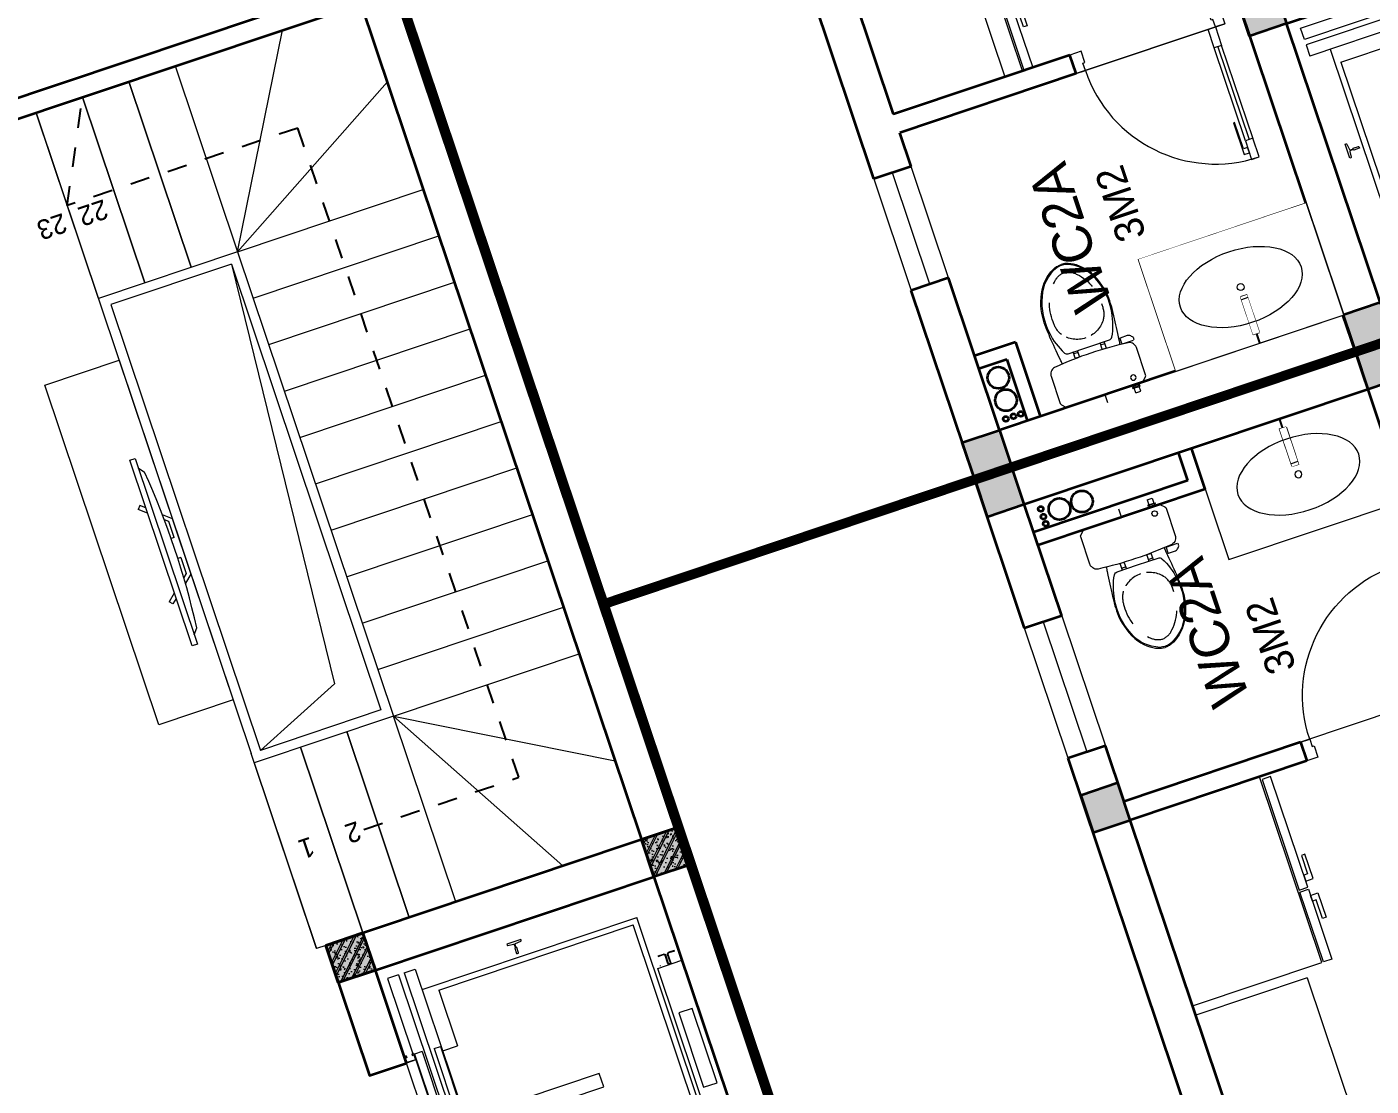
# Model space of a CAD drawing. Header units: metres. Extents: x 568336 to 569219, y 2065964 to 2066430.
# Drawn here: x 568573.48 to 568580.34, y 2066258.7 to 2066264.1 of the extents above; entities that cross this region are included whole.
import ezdxf

# ---------------------------------------------------------------- set-up
doc = ezdxf.new("R2010")
doc.units = ezdxf.units.M
for name, pattern in [('$AUDIT_BAD_LTYPE2', [0]), ('CENTER', [2, 1.25, -0.25, 0.25, -0.25]), ('DASHDOT2', [0.5, 0.25, -0.125, 0, -0.125]), ('HIDDEN', [0.375, 0.25, -0.125]), ('xref-thap C (mb tang 32-2)$0$HIDDEN', [0.375, 0.25, -0.125])]:
    doc.linetypes.add(name, pattern=pattern)
doc.layers.get('0').update_dxf_attribs({"linetype": 'CONTINUOUS'})
doc.layers.get('DEFPOINTS').update_dxf_attribs({"linetype": 'CONTINUOUS'})
for name, color, linetype, lineweight in [('-CENTER', 143, 'CENTER', 13), ('-CONCRETE', 1, 'CONTINUOUS', 35), ('-DIM', 9, 'CONTINUOUS', 13), ('-DOOR', 137, 'CONTINUOUS', 9), ('-FURNITURE', 46, 'CONTINUOUS', 9), ('-HATCH', 8, 'CONTINUOUS', 5), ('-LINE1', 7, 'CONTINUOUS', 18), ('-LINE2', 252, 'CONTINUOUS', 9), ('-STEEL1', 1, 'CONTINUOUS', 35), ('-TEXT', 7, 'CONTINUOUS', 15), ('-WALL', 4, 'CONTINUOUS', 35), ('TEXT25', 2, 'CONTINUOUS', 13)]:
    doc.layers.add(name, color=color, linetype=linetype, lineweight=lineweight)
doc.layers.add('-RANH GIOI LO DAT', color=12, linetype='CONTINUOUS')
doc.layers.add('1-NETMANH', color=8, linetype='CONTINUOUS')
doc.styles.add('SVN_AVO_thuong', font='')
doc.styles.add('T1', font='', dxfattribs={"height": 200})
doc.styles.add('vnavanth', font='', dxfattribs={"width": 0.8})
doc.styles.get('SVN_AVO_thuong').set_extended_font_data('SVN-Avo')
doc.styles.get('T1').set_extended_font_data('VNgeometric Light')
doc.styles.get('vnavanth').set_extended_font_data('.VnAvantH')

# ---------------------------------------------------------------- blocks, each defined once
blk = doc.blocks.new('X-5M-DH-2-CORE$0$A$C75E80C28')
at = {"layer": '-LINE2', "linetype": 'Continuous', "ltscale": 2}
for p, q in [((-510.0000099998433, -21.5000000000291), (-510.0000099998579, -50.60000000000582)), ((-506.8000099998899, -21.5000000000291), (-510.0000099998433, -21.5000000000291)), ((-506.8000099998899, -21.5000000000291), (-506.8000099999044, -50.60000000000582)), ((-456.2000100000296, -56.79999999998836), (-500.6000099999364, -56.80000000001746)), ((-456.2000100000441, -60), (-500.600009999951, -60.0000000000291)), ((-453.2000100000441, -63), (-453.2000100000296, -67)), ((-450.0000099998579, -63), (-450.0000099998433, -67)), ((450.0000100000616, -63), (450.0000100000761, -67)), ((453.200010000015, -63), (453.2000100000296, -67)), ((456.2000100000296, -56.79999999998836), (500.6000100000529, -56.79999999998836)), ((456.200010000015, -60), (500.6000100000383, -60)), ((506.8000100001227, -21.5), (510.0000100000761, -21.5)), ((506.8000100001227, -21.5), (506.8000100001082, -50.59999999997672)), ((510.0000100000761, -21.5), (510.0000100000616, -50.59999999997672)), ((-556.8000102631631, -112.4999999912397), (-560.0000102631166, -112.4999999912397)), ((-510.0000099998579, -108.5000000000291), (-510.0000099998433, -79.39999999999418)), ((-506.8000099999044, -108.5000000000291), (-506.8000099998899, -79.39999999999418)), ((-456.2000100000296, -70), (-500.6000099999364, -70.0000000000291)), ((-456.2000100000296, -73.19999999995343), (-500.6000099999364, -73.19999999998254)), ((456.2000100000296, -70), (500.6000100000529, -70)), ((456.2000100000296, -73.19999999995343), (500.6000100000529, -73.19999999995343)), ((456.800009736864, -112.4999999912397), (460.0000097368174, -112.4999999912397)), ((506.8000100001227, -108.5), (506.8000100001227, -79.39999999996508)), ((510.0000100000761, -108.5), (510.0000100000761, -79.39999999996508)), ((-731.0000002632733, -148.9999999649008), (730.9999997367267, -148.9999999649299)), ((-731.0000002698944, -1304.999999934109), (-731.0000002632733, -148.9999999649008)), ((-700.0000002632733, -178.9999999649008), (699.9999997367267, -178.9999999649299)), ((-700.0000002699089, -1224.999999934109), (-700.0000002632733, -178.9999999649008)), ((699.9999997300911, -1224.999999934109), (699.9999997367267, -178.9999999649299)), ((730.9999997301056, -1304.999999934109), (730.9999997367267, -148.9999999649299)), ((-700.0000002699089, -1224.999999934109), (-400.0000002699089, -1224.999999934138)), ((-400.0000002698944, -1304.999999934138), (-400.0000002699089, -1224.999999934138)), ((699.9999997300911, -1224.999999934109), (399.9999997300911, -1224.999999934109)), ((399.9999997301056, -1304.999999934109), (399.9999997300911, -1224.999999934109)), ((839.9999997301056, -1304.999999934109), (-840.0000002698944, -1304.999999934109)), ((-840.0000002698944, -1364.999999934109), (-840.0000002698944, -1304.999999934109)), ((839.9999997301056, -1364.999999934109), (-840.0000002698944, -1364.999999934109)), ((424.9999997301056, -1308.999999934109), (-425.0000002698944, -1308.999999934109)), ((-425.0000002699089, -1342.999999934109), (-425.0000002698944, -1308.999999934109)), ((424.9999997300911, -1342.999999934109), (-425.0000002699089, -1342.999999934109)), ((-2.6989437174052e-07, -1308.999999934109), (-2.699089236557484e-07, -1342.999999934109)), ((424.9999997300911, -1342.999999934109), (424.9999997301056, -1308.999999934109)), ((839.9999997301056, -1364.999999934109), (839.9999997301056, -1304.999999934109)), ((839.9999997301056, -1394.999999934109), (-840.0000002698944, -1394.999999934109)), ((-840.0000002698944, -1394.999999934109), (-840.0000002698944, -1454.999999934109)), ((429.9999997300911, -1405.999999934138), (-430.0000002699089, -1405.999999934109)), ((-430.0000002699089, -1405.999999934109), (-430.0000002698944, -1445.999999934109)), ((-2.699089236557484e-07, -1405.999999934109), (-2.6989437174052e-07, -1445.999999934109)), ((429.9999997300911, -1405.999999934138), (429.9999997301056, -1445.999999934138)), ((839.9999997301056, -1394.999999934109), (839.9999997301056, -1454.999999934109)), ((-840.0000002698944, -1454.999999934109), (-435.0000002698944, -1454.999999934109)), ((-435.0000002698944, -1449.999999934109), (-435.0000002699089, -1459.999999934109)), ((-435.0000002698944, -1449.999999934109), (-400.0000002698944, -1449.999999934138)), ((-435.0000002699089, -1459.999999934109), (-425.0000002699089, -1459.999999934109)), ((-435.0000002698653, -1489.999999934109), (-435.0000002698653, -1499.999999934109)), ((-435.0000002698653, -1489.999999934109), (-425.0000002698653, -1489.999999934109)), ((-435.0000002698653, -1499.999999934109), (-400.0000002698653, -1499.999999934138)), ((-433.4000002698012, -1451.599999934086), (-433.4000002698012, -1458.399999934074)), ((-433.4000002698012, -1451.599999934086), (-401.6000002697547, -1451.599999934086)), ((-433.4000002698012, -1458.399999934074), (-425.0000002698944, -1458.399999934074)), ((-433.4000002697721, -1491.599999934086), (-433.4000002697721, -1498.399999934074)), ((-433.4000002697721, -1491.599999934086), (-425.0000002698653, -1491.599999934086)), ((-433.4000002697721, -1498.399999934074), (-401.6000002697256, -1498.399999934074)), ((429.9999997301056, -1445.999999934138), (-430.0000002698944, -1445.999999934109)), ((-425.0000002698944, -1458.399999934074), (-425.0000002699089, -1459.999999934109)), ((-425.0000002698653, -1489.999999934109), (-425.0000002698653, -1491.599999934086)), ((-401.6000002697547, -1451.599999934086), (-401.6000002697256, -1498.399999934074)), ((399.9999997301056, -1449.999999934109), (-400.0000002698944, -1449.999999934138)), ((-400.0000002698944, -1449.999999934138), (-400.0000002698653, -1499.999999934138)), ((399.9999997301056, -1449.999999934109), (399.9999997301347, -1499.999999934109)), ((434.9999997301056, -1449.999999934109), (399.9999997301056, -1449.999999934109)), ((434.9999997301347, -1499.999999934109), (399.9999997301347, -1499.999999934109)), ((401.5999997301988, -1451.599999934086), (401.5999997302279, -1498.399999934074)), ((433.3999997302453, -1451.599999934086), (401.5999997301988, -1451.599999934086)), ((433.3999997302744, -1498.399999934074), (401.5999997302279, -1498.399999934074)), ((433.3999997302453, -1458.399999934074), (424.9999997301056, -1458.399999934074)), ((424.9999997301056, -1458.399999934074), (424.9999997301056, -1459.999999934109)), ((434.9999997301056, -1459.999999934109), (424.9999997301056, -1459.999999934109)), ((424.9999997301347, -1489.999999934109), (424.9999997301347, -1491.599999934086)), ((434.9999997301347, -1489.999999934109), (424.9999997301347, -1489.999999934109)), ((433.3999997302744, -1491.599999934086), (424.9999997301347, -1491.599999934086)), ((433.3999997302453, -1451.599999934086), (433.3999997302453, -1458.399999934074)), ((433.3999997302744, -1491.599999934086), (433.3999997302744, -1498.399999934074)), ((434.9999997301056, -1449.999999934109), (434.9999997301056, -1459.999999934109)), ((839.9999997301056, -1454.999999934109), (434.9999997301056, -1454.999999934109)), ((434.9999997301347, -1489.999999934109), (434.9999997301347, -1499.999999934109))]:
    blk.add_line(p, q, dxfattribs=at)
for points in [[(-450.0000000000146, 0), (-450, -130), (450, -130), (449.9999999999854, 0)], [(-200, -29), (200.0000000001164, -29), (200.0000000001164, -101), (-200, -101)], [(-36.0000002632587, -583.9999999649008), (35.9999997367413, -583.9999999649008), (35.99999973675585, -983.9999999649008), (-36.00000026324415, -983.9999999649008)]]:
    blk.add_lwpolyline(points, close=True, dxfattribs=at)
for points in [[(-780.0000002632587, -788.9999999649008), (-751.0000002632587, -788.9999999649299, 0.414213562373095), (-750.0000002632733, -787.9999999649008), (-750.0000002632587, -783.9999999649008), (-750.0000002632587, -779.9999999649008, 0.414213562373095), (-751.0000002632733, -778.9999999649299), (-780.0000002632733, -778.9999999649881, -0.2569775838576673), (-784.1207396915852, -781.9399999648449), (-797.9000002631656, -781.939999964874, -0.414213562373095), (-800.9000002631656, -778.939999964874), (-804.0000002632587, -749.4999999649008, 0.414213562373095), (-807.0000002632587, -746.4999999649008), (-812.0000002632587, -746.4999999649008), (-812.0000002632587, -783.9999999649008), (-812.0000002632587, -821.4999999649008), (-807.0000002632587, -821.4999999649008, 0.414213562373095), (-804.0000002632587, -818.4999999649008), (-800.9000002631656, -789.0599999648693, -0.414213562373095), (-797.9000002631656, -786.0599999648693), (-784.1207396915852, -786.0599999648402, -0.2569775838576673), (-780.0000002632587, -788.9999999647553)], [(779.9999997367413, -788.9999999649299), (750.9999997367413, -788.9999999649008, -0.414213562373095), (749.9999997367267, -787.9999999649299), (749.9999997367413, -783.9999999649299), (749.9999997367413, -779.9999999649299, -0.414213562373095), (750.9999997367267, -778.9999999649008), (779.9999997368432, -778.9999999650172, 0.2569775838576673), (784.1207391653006, -781.939999964874), (797.899999736881, -781.9399999648449, 0.414213562373095), (800.899999736881, -778.9399999648449), (803.9999997367413, -749.4999999649008, -0.414213562373095), (806.9999997367413, -746.4999999649008), (811.9999997367413, -746.4999999649008), (811.9999997367413, -783.9999999649008), (811.9999997367413, -821.4999999649008), (806.9999997367413, -821.4999999649008, -0.414213562373095), (803.9999997367413, -818.4999999649008), (800.899999736881, -789.0599999648402, 0.414213562373095), (797.899999736881, -786.0599999648402), (784.1207391653006, -786.0599999648693, 0.2569775838576672), (779.9999997368577, -788.9999999647844)]]:
    blk.add_lwpolyline(points, format="xyb", dxfattribs=at)
for centre, radius, start, end in [((-500.600009999951, -50.60000000000582), 9.400000000001475, 180, 270), ((-500.600009999951, -50.60000000000582), 6.200000000004374, 180, 270), ((-456.2000100000441, -63), 6.19999999999713, 0, 90), ((-456.2000100000441, -63), 3.000000000000045, 0, 90), ((-456.2000100000296, -67), 6.20000000000076, 270, 0), ((-456.2000100000296, -67), 2.999999999999834, 270, 0), ((456.200010000015, -63), 6.19999999999713, 90, 180), ((456.2000100000296, -67), 6.20000000000076, 180, 270), ((456.200010000015, -63), 3.000000000000045, 90, 180), ((456.2000100000296, -67), 2.999999999999834, 180, 270), ((500.6000100000383, -50.59999999997672), 6.200000000004374, 270, 0), ((500.6000100000383, -50.59999999997672), 9.400000000001475, 270, 0), ((-500.6000099999364, -79.39999999999418), 9.399999999997844, 90, 180), ((-500.6000099999364, -79.39999999999418), 6.19999999999734, 90, 180), ((500.6000100000529, -79.39999999996508), 9.399999999997844, 0, 90), ((500.6000100000529, -79.39999999996508), 6.19999999999734, 0, 90)]:
    blk.add_arc(centre, radius, start, end, dxfattribs=at)
blk = doc.blocks.new('A$C5C575821')
at = {"layer": '-CONCRETE'}
h = blk.add_hatch(color=256, dxfattribs=at)
h.dxf.hatch_style = 1
h.paths.add_polyline_path([(-0.00237559899687767, 200.0000000000146), (-0.00237559899687767, 1.455191522836685e-11), (199.9976244010031, 1.455191522836685e-11), (199.9976244010031, 200.0000000000146)])
blk.add_lwpolyline([(-0.00237559899687767, 1.455191522836685e-11), (199.9976244010031, 1.455191522836685e-11), (199.9976244010031, 200.0000000000146), (-0.00237559899687767, 200.0000000000146)], close=True, dxfattribs=at)
blk = doc.blocks.new('A$C3F71457E')
at = {"layer": '-CONCRETE'}
blk.add_lwpolyline([(-8.760252967476845e-09, -100.0000002632005), (0, 400), (-1500, 400.0000000000582), (-1500.00000001755, -1399.999999999942), (-1.754960976541042e-08, -1400), (-7.895869202911854e-08, -900.0000002632005), (199.9999999912397, -900.0000002982852), (199.9999999824504, -1600), (-1700.00000001755, -1600), (-1700, 600), (200, 600), (199.9999999912397, -100.0000002982852), (6.140908226370811e-08, -100.0000002632005)], dxfattribs=at)
at = {"layer": '-LINE1'}
blk.add_line((-7.895869202911854e-08, -900.0000002632005), (-8.760252967476845e-09, -100.0000002632005), dxfattribs=at)
at = {"layer": '-WALL'}
for p in [(-1699.997624401003, 399.9999999999854), (0.00237559899687767, 399.9999999999854), (-1699.997624401081, -1599.999999999959), (0.002375601565972829, -1600.000000021305)]:
    blk.add_blockref('A$C5C575821', p, dxfattribs=at)
at = {"color": 2, "rotation": 90}
blk.add_blockref('X-5M-DH-2-CORE$0$A$C75E80C28', (-1500.00000000876, -499.9999999999418), dxfattribs=at)
blk = doc.blocks.new('A$C18091ED7')
for p, q in [((9.957147995010018e-09, -42.13376978135784), (0, -3.786117304116488e-07)), ((146.1412317672475, -26.59467297248193), (179.181621938591, -26.59467296488583)), ((146.1412317672475, -26.59467297248193), (146.1412317680188, -30.17859706786112)), ((146.1412317680188, -30.17859706786112), (165.7503655985456, -30.17859706340823)), ((153.0594147269658, -36.79204952501459), (146.1412317680188, -30.17859706786112)), ((152.3191092506386, -2.717133611440659e-07), (152.3191092568413, -26.59467297093943)), ((152.3191092506386, -2.717133611440659e-07), (179.1816219322718, -2.654269337654114e-07)), ((153.0594147269658, -36.79204952501459), (165.7503656001572, -36.79204952192958)), ((153.0594147275151, -39.73033438943094), (153.0594147269658, -36.79204952501459)), ((153.0594147275151, -39.73033438943094), (178.4413164740145, -39.73033438349376)), ((153.0594147275151, -39.73033438943094), (178.4413164740145, -39.73033438349376)), ((153.0594147275151, -39.73033438943094), (153.0594147281554, -42.13376974494895)), ((185.3594994290725, -30.17859705851879), (165.7503655985456, -30.17859706340823)), ((178.4413164733487, -36.79204951884458), (165.7503656001572, -36.79204952192958)), ((185.3594994290725, -30.17859705851879), (178.4413164733487, -36.79204951884458)), ((178.4413164733487, -36.79204951884458), (178.4413164740145, -39.73033438349376)), ((178.4413164740145, -39.73033438349376), (178.4413164746547, -42.1337697392446)), ((179.1816219322718, -2.654269337654114e-07), (179.181621938591, -26.59467296488583)), ((179.181621938591, -26.59467296488583), (185.3594994283012, -26.59467296337243)), ((185.3594994283012, -26.59467296337243), (185.3594994290725, -30.17859705851879)), ((-83.25994817525861, -267.3592828898691), (-83.259948167517, -299.9634285944048)), ((-62.88950393904452, -265.3807882612164), (-81.28145355204106, -265.3807882657275)), ((-60.91100931491019, -267.3592828844266), (-60.91100930728498, -299.9634285889624)), ((60.9110093945892, -267.3592828557594), (60.9110094022144, -299.9634285600623)), ((62.88950401780676, -265.3807882316178), (81.2814536308033, -265.3807882273395)), ((83.25994825493763, -267.3592828505498), (83.25994826256283, -299.9634285550856)), ((165.3959958605519, -261.9873972070927), (165.3959958671003, -289.7349902229907)), ((167.8691141396885, -259.5142789271486), (228.0810223811895, -259.5142789128586)), ((230.5541406641933, -274.3229751045001), (230.5541406613593, -261.9873971916386)), ((-83.25994817257379, -278.4883151478134), (-83.25994817046012, -287.6388527823146)), ((-60.91100930959874, -290.0299398849311), (-83.25994816994717, -290.0299398901407)), ((60.91100939990065, -290.029939856031), (83.25994826024908, -290.0299398510542)), ((83.25994825750604, -278.488315108727), (83.2599482596197, -287.6388527429954)), ((167.8691141472664, -292.2081085020036), (206.7175896017579, -292.2081084926904))]:
    blk.add_line(p, q)
for points in [[(230.0000000517721, -218.5046414944518, -0.1374073801801567), (225.4781190853137, -234.6482587013161), (221.7949787454636, -240.7070387715066, -0.2360805181595358), (198.2560902649639, -255.4947853636986, -0.0519608230665726), (-198.2560901437319, -255.4947854572965, -0.236080518165078), (-221.7949786317113, -240.7070388760185), (-225.4781189743626, -234.6482588077488, -0.1374073801809237), (-229.9999999484608, -218.5046416030382), (-229.9999999831671, -71.98694829508895, -0.1989123673786679), (-226.3782021181105, -63.2431547633314), (-208.8906150607545, -45.75556769772083, -0.1989123673792025), (-200.1468215308087, -42.13376982865157), (9.971699910238385e-09, -42.13376978135784), (200.1468215506357, -42.13376973403501, -0.1989123673792025), (208.8906150822841, -45.75556759897154), (226.3782021480001, -63.24315465634572, -0.1989123673791691), (230.0000000170658, -71.98694818626973)], [(144.14367173758, -618.9627606730501, -0.2124047892419209), (26.30999211127346, -734.491494372196, -0.0276853236339062), (-0.5628229983012716, -738.609219571983, -0.0222792448073508), (-26.30999181118386, -734.4914943844487, -0.2124047892421136), (-144.1436714920528, -618.9627607410075, -0.1427957259999892), (-167.2376623962118, -428.0139674870588, -0.0930051380368448), (-127.9331820271946, -309.1271633332653, -0.2564387014614383), (-111.240849547703, -299.9634286007786), (4.746470949612558e-08, -299.9634285748762), (111.2408496426324, -299.9634285482753, -0.2564387014619951), (127.933182126606, -309.1271632729331, -0.0930051380368741), (167.2376625517572, -428.0139674081001, -0.1427957260000456)]]:
    blk.add_lwpolyline(points, format="xyb", close=True)
at = {"linetype": 'xref-thap C (mb tang 32-2)$0$HIDDEN', "ltscale": 100}
blk.add_lwpolyline([(61.00044987679576, -669.0176259216969, -0.1990312026443698), (1.417429302819073e-07, -698.769823720475, -0.1990312026443799), (-61.00044960746891, -669.0176259504806, -0.2189240232571595), (-131.9321382956405, -478.313622940972, -0.1537914605682739), (-112.4681372026971, -403.989815428853, -0.2367011859554165), (5.876427167095244e-08, -347.5870280214876, -0.2367011859554843), (112.4681373467611, -403.9898153757968, -0.1537914605681893), (131.9321384748619, -478.313622878748, -0.2189240232571754)], format="xyb", close=True, dxfattribs=at)
blk.add_circle((165.7503656100234, -78.39166221523192), 13.90362011701458)
for centre, radius, start, end in [((-81.28145355158267, -267.3592828894034), 1.978494623656905, 90.00000001354867, 180.0000000133402), ((-62.88950393858613, -267.3592828848923), 1.978494623656905, 1.334021322268115e-08, 90.00000001354867), ((62.88950401826514, -267.3592828552937), 1.978494623656905, 90.00000001354867, 180.0000000133402), ((81.28145363126168, -267.3592828510155), 1.978494623656905, 1.334021322268115e-08, 90.00000001354867), ((167.8691141402633, -261.9873972065106), 2.473118279571131, 90.00000001354867, 180.0000000133402), ((228.0810223845983, -274.3229751050822), 2.473118279571131, 320.3122930343796, 1.334021322268115e-08), ((167.8691141466952, -289.7349902224087), 2.473118279571131, 180.0000000133402, 270.0000000135486), ((206.717589598069, -276.6690117186226), 15.53909677420133, 270.0000000135486, 306.4658507565522), ((168.3527972659103, -224.7572911087773), 80.08895368617857, 306.4658507565522, 320.3122930343796)]:
    blk.add_arc(centre, radius, start, end)
for points, knots in [([(-155.6468228230951, -259.4535552573798), (-156.6353001506941, -267.2522313103836), (-164.2940232875517, -328.394745314552), (-169.1545302536251, -385.0939582949213), (-183.68571763406, -527.7705276800843), (-135.602968026873, -679.1126648240606), (-50.29344375100118, -735.2493608418445), (-19.70048385594782, -741.0901266933652), (1.531116140540689e-07, -743.6724421556864)], [130.6139379315478, 130.6139379315478, 130.6139379315478, 130.6139379315478, 152.8521090939923, 311.1293507817257, 417.703951170228, 561.3833927516608, 697.6926317810714, 710.812262267882, 710.812262267882, 710.812262267882, 710.812262267882]), ([(155.6468228994709, -259.4535551877343), (156.6353002305841, -267.2522312389628), (164.2940233960289, -328.3947452375724), (169.1545303888706, -385.0939582149149), (183.6857178367027, -527.7705275934422), (135.6029683008201, -679.1126647599449), (50.29344405157826, -735.2493608178338), (19.70048415924612, -741.0901266841101), (1.530679583083838e-07, -743.6724421554536)], [130.613937934949, 130.613937934949, 130.613937934949, 130.613937934949, 152.8521090939923, 311.1293507817257, 417.703951170228, 561.3833927516608, 697.6926317810714, 710.812262267882, 710.812262267882, 710.812262267882, 710.812262267882])]:
    blk.add_open_spline(points, degree=3, knots=knots)
blk = doc.blocks.new('A$C55AD6C8F')
at = {"ltscale": 3}
for p, q in [((-750, 623.9554341743351), (-750, 1000.000000000058)), ((-750, 1000.000000000058), (-704.3477934409166, 1000.000000000058)), ((-704.3477934409166, 1000.000000000058), (-704.3477934409166, 623.9554341743351)), ((0, 1000), (-695.2173631351907, 1000.000000000058)), ((-695.2173631351907, 1000.000000000058), (-695.2173631351907, 5.820766091346741e-11)), ((0, 0), (0, 1000)), ((-704.3477934409166, 623.9554341743351), (-749.9999999999418, 623.9554341743351)), ((-750, 613.395983129798), (-750, 17.63542316207895)), ((-704.3477934409166, 613.395983129798), (-749.9999999999418, 613.3959831297398)), ((-704.3477934409166, 17.63542316207895), (-704.3477934409166, 613.395983129798)), ((-750, 17.63542316207895), (-704.3477934409166, 17.63542316207895)), ((-695.2173631351907, 5.820766091346741e-11), (0, 0))]:
    blk.add_line(p, q, dxfattribs=at)
at = {"ltscale": 3, "elevation": -2.790667130434782e-09}
for points in [[(-750.0000000003492, 688.433921672462), (-750.0000000003492, 656.9339216743247), (-790.097850547405, 656.9339216743247), (-790.097850547405, 788.4142628387199), (-770.7718286834424, 788.4142628387199), (-770.7718286834424, 688.433921672462)], [(-750.0000000003492, 548.917495631671), (-750.0000000003492, 580.4174956298084), (-790.097850547405, 580.4174956298084), (-790.097850547405, 448.9371544654132), (-770.7718286834424, 448.9371544654132), (-770.7718286834424, 548.917495631671)]]:
    blk.add_lwpolyline(points, close=True, dxfattribs=at)
blk = doc.blocks.new('Sink_Cicle')
blk.add_lwpolyline([(17.49999987077899, -50.00226151314564), (-17.49999987077899, -49.99773848685436), (-17.51615354442038, -252.2967581441626), (17.48384613892995, -252.3012811850058)], close=True)
blk.add_circle((0, -300), 17.5)
at = {"layer": 'DEFPOINTS'}
blk.add_line((0, -100), (0, 0), dxfattribs=at)
blk.add_wipeout([(17.499999870775355, -50.00226151314928), (-17.49999987078263, -49.99773848685436), (-17.516153544427652, -252.29675814416623), (17.48384613892631, -252.3012811850058)])
at = {"layer": '-FURNITURE', "linetype": 'Continuous'}
blk.add_ellipse((0, -300), major_axis=(-325, 0), ratio=0.5846153846153846, dxfattribs=at)
blk.add_line((-17.51421511289664, -237.2967582757119), (17.48578462866135, -237.3012813020032))
blk = doc.blocks.new('*U148')
at = {"ltscale": 300}
blk.add_lwpolyline([(0, 0), (899.9999999999891, 0), (899.9999999999891, -600), (0, -600)], close=True, dxfattribs=at)
blk.add_wipeout([(0, 7.503331289626658e-12), (899.9999999999789, 7.503331289626658e-12), (899.9999999999789, -599.9999999999998), (0, -599.9999999999998)], dxfattribs=at)
blk.add_blockref('Sink_Cicle', (449.9999999999945, 0), dxfattribs=at)
blk = doc.blocks.new('*U18')
at = {"linetype": '$AUDIT_BAD_LTYPE2'}
for p, q in [((70, 100), (69.99999999999999, 599.9999999999982)), ((89.99999999999999, 599.9999999999982), (90, 100))]:
    blk.add_line(p, q, dxfattribs=at)
for points in [[(49.99999999999999, 599.9999999999982), (89.99999999999999, 599.9999999999982), (89.99999999999999, 699.9999999999982), (49.99999999999999, 699.9999999999982), (49.99999999999999, 599.9999999999982)], [(49.99999999999999, 602.9059272893337), (50, 100)], [(50, 100), (90, 100), (90, 0), (50, 0), (50, 100)]]:
    blk.add_lwpolyline(points)
for points in [[(118.2698876160139, 494.5156181119073), (118.2698876160139, 664.1349438079906), (89.99999999999999, 664.1349438079906), (89.99999999999999, 635.8650561920058), (112.6159100928053, 635.8650561920058), (112.6159100928053, 494.5156181119073)], [(0, 0), (50, 0), (50, -40), (60, -40), (60, -100.0001724930698), (0, -100.0001724930698)], [(799.9999999999982, 7.105427357601134e-15), (749.9999999999982, 7.105427357601134e-15), (749.9999999999982, -40), (739.9999999999982, -40), (739.9999999999982, -100.0001724930698), (799.9999999999982, -100.0001724930698)]]:
    blk.add_lwpolyline(points, close=True)
at = {"linetype": '$AUDIT_BAD_LTYPE2', "ltscale": 0.3}
blk.add_arc((50, 0), 699.9999999999982, 0, 90, dxfattribs=at)
blk = doc.blocks.new('M15-T2')
at = {"layer": '-CONCRETE'}
for centre, radius in [((195653.1069881916, 110991.0355045795, 5.665168574990759e-09), 13), ((195743.6037964821, 110960.2087469101, 5.665168574990759e-09), 55), ((195864.446246624, 110960.2087466717, 5.665168574990759e-09), 55), ((195653.1069881916, 110949.2860865593, 5.665168574990759e-09), 13), ((195653.1069881916, 110911.0160999298, 5.665168574990759e-09), 13)]:
    blk.add_circle(centre, radius, dxfattribs=at)
at = {"layer": '-DOOR'}
blk.add_lwpolyline([(197028.7034184933, 111240.0698714256), (196428.7034187317, 111240.0698714256), (196428.7034184933, 111040.0698714256), (197028.7034187317, 111040.0698714256)], close=True, dxfattribs=at)
blk.add_lwpolyline([(196428.7034184933, 111140.0698714256), (197028.7034187317, 111140.0698714256)], dxfattribs=at)
at = {"layer": '-FURNITURE'}
blk.add_line((202209.8034183979, 110440.0698714256), (197309.8799452782, 110440.0698714256), dxfattribs=at)
at = {"layer": '-HATCH'}
for p, q in [((197209.8034183979, 110089.9056940079), (197209.8034183979, 109289.9056940079)), ((197209.8034183979, 109289.9056940079), (197209.8034183979, 110089.9056940079))]:
    blk.add_line(p, q, dxfattribs=at)
at = {"layer": '-RANH GIOI LO DAT', "linetype": 'HIDDEN', "ltscale": 10, "const_width": 50}
blk.add_lwpolyline([(201411.1560862064, 95933.97837805748), (206409.8034176826, 101050.2748088837), (206409.8034174442, 113240.0698714256), (195409.8034186363, 113240.0698714256), (195409.8034181595, 95794.35342478752)], close=True, dxfattribs=at)
at = {"layer": '-WALL'}
for p, q in [((195409.8034186363, 111240.0698714256), (195409.6187336445, 98510.12510824203)), ((195409.8034186363, 111240.0698714256), (196428.7034184933, 111240.0456154346)), ((196428.7034184933, 111040.0698714256), (196428.7034187317, 111240.0698714256)), ((197028.7034184933, 111240.0698714256), (198959.5240981579, 111239.9667015076)), ((197028.7034187317, 111040.0698714256), (197028.7034184933, 111240.0698714256)), ((195609.8034186363, 109189.9056940079), (195609.8034186363, 111040.0698714256)), ((195609.8034186363, 111040.0698714256), (196428.7034184933, 111040.0698714256)), ((195939.8034183979, 110890.0698714256), (195939.8034183979, 111040.0698714256)), ((196009.8034183979, 110820.0698714256), (196009.8034181595, 111040.0698714256)), ((197028.7034187317, 111040.0698714256), (197209.8799450397, 111040.0698714256)), ((197209.8799452782, 110089.9056940079), (197209.8799450397, 111040.0698714256)), ((197309.8799450397, 110089.9056940079), (197309.8799452782, 111040.0698714256)), ((197309.8799452782, 111040.0698714256), (198959.5240983963, 111040.0698714256)), ((195939.8034183979, 110890.0698714256), (195609.8034183979, 110890.0698714256)), ((196009.8034183979, 110820.0698714256), (195609.8034183979, 110820.0698714256)), ((197209.8799452782, 110089.9056940079), (197309.8799450397, 110089.9056940079))]:
    blk.add_line(p, q, dxfattribs=at)
at = {"layer": '-DOOR', "rotation": 90}
blk.add_blockref('*U18', (197209.8034183979, 109289.9056940079), dxfattribs=at)
at = {"layer": '-FURNITURE', "rotation": 90}
blk.add_blockref('A$C55AD6C8F', (198309.8799450397, 111040.0698714256), dxfattribs=at)
at = {"layer": '-FURNITURE', "xscale": -1, "rotation": 90}
blk.add_blockref('A$C18091ED7', (195567.6696486473, 110472.7807109356), dxfattribs=at)
at = {"layer": '-WALL', "xscale": -1}
blk.add_blockref('A$C5C575821', (195609.8010430336, 111040.0698697567), dxfattribs=at)
at = {"layer": '-WALL', "xscale": -0.9999999999999999, "rotation": 180}
blk.add_blockref('A$C3F71457E', (197109.8034186363, 107589.9056940079), dxfattribs=at)
at = {"layer": '-TEXT', "color": 2, "style": 'vnavanth'}
blk.add_text('wc2A', height=199.9591899200177, rotation=1.284075563962397e-06, dxfattribs=at).set_placement((196038.9114406109, 110285.6697664261))
at = {"layer": 'TEXT25', "style": 'T1'}
blk.add_text('3M2', height=150, rotation=1.284075563962397e-06, dxfattribs=at).set_placement((196312.573271513, 110012.5618376732))
at = {"layer": '-FURNITURE', "extrusion": (0, 0, -1), "xscale": -0.9999999999999996, "zscale": -0.9999999999999996, "rotation": 270}
blk.add_blockref('*U148', (-195609.8034186363, 109189.9056940079), dxfattribs=at)
blk = doc.blocks.new('M10-T2')
at = {"layer": '-CONCRETE'}
for centre, radius in [((204434.38187892, -352910.0279607729, 5.66516857499076e-09), 13), ((204483.5745259117, -353000.5247688706, 5.66516857499076e-09), 55), ((204472.6518658697, -352910.0279607729, 5.66516857499076e-09), 13), ((204514.4012838857, -352910.0279607729, 5.66516857499076e-09), 13), ((204483.5745259117, -353121.3672190759, 5.66516857499076e-09), 55)]:
    blk.add_circle(centre, radius, dxfattribs=at)
at = {"layer": '-DOOR'}
blk.add_lwpolyline([(203263.3100734703, -352637.9805566641), (203963.3220133781, -352637.9805566641), (203963.3220133781, -352837.9805566641), (203263.3100734703, -352837.9805566641)], close=True, dxfattribs=at)
blk.add_lwpolyline([(203963.3220133781, -352737.9805566641), (203263.3174393111, -352738.0247325312)], dxfattribs=at)
at = {"layer": '-FURNITURE'}
for q in [(201813.1824126537, -352838.0081383429), (197963.3220133782, -353438.0418151152)]:
    blk.add_line((201813.1879461848, -353438.0418151152), q, dxfattribs=at)
blk.add_lwpolyline([(203963.3220133781, -354687.9992881587), (204563.3220133781, -354687.9992881587), (204563.3220133781, -353737.9805566642), (203963.3220133781, -353737.9805566642)], close=True, dxfattribs=at)
at = {"layer": '-LINE2'}
blk.add_line((202963.1878830482, -354588.0008444538), (202963.5359259444, -353788.0008581192), dxfattribs=at)
at = {"layer": '-RANH GIOI LO DAT', "linetype": 'HIDDEN', "ltscale": 10, "const_width": 50.00000000000001}
blk.add_lwpolyline([(204763.3220129013, -368087.9838423729), (204763.3220133781, -350637.9838423729), (195763.3220129013, -350637.9838423729), (195763.3220129013, -368297.9838423729)], close=True, dxfattribs=at)
at = {"layer": '-WALL'}
for p, q in [((201013.426051337, -352637.9805566641), (203263.3100734703, -352637.9805566641)), ((203263.3247986471, -352837.9805566642), (203263.3100734703, -352637.9805566641)), ((203963.3220133781, -352637.9805566641), (204763.3220133781, -352637.9805566641)), ((203963.3220133781, -352837.9805566641), (203963.3220133781, -352637.9805566641)), ((204763.3221222255, -365483.1855994985), (204763.3220133781, -352637.9805566641)), ((201013.4260513372, -352837.9805566641), (202863.1878837253, -352837.9805566641)), ((202863.1878837133, -353787.9992881413), (202863.1878837253, -352837.9805566641)), ((202963.1878837252, -352837.9805566641), (203263.3247986471, -352837.9805566641)), ((202963.1878837133, -353787.9992881588), (202963.1878837252, -352837.9805566641)), ((203963.3220133781, -352837.9805566641), (204563.3220133781, -352837.9805566641)), ((204343.4356506981, -353737.9805566641), (204343.4356507037, -352837.9805566621)), ((204413.4356506981, -353667.9805566641), (204413.4356507037, -352837.9805566621)), ((204563.3220133781, -352837.9805566641), (204563.3220133781, -354687.9992881586)), ((204413.4356506981, -353667.9805566641), (204563.4356506981, -353667.9805566641)), ((204343.4356506981, -353737.9805566641), (204563.4356506981, -353737.9805566641)), ((202963.1878838657, -353787.9992881588), (202863.1877113726, -353787.9992881413))]:
    blk.add_line(p, q, dxfattribs=at)
at = {"layer": '-DOOR', "xscale": -1, "rotation": 269.9999999899506}
blk.add_blockref('*U18', (202963.1878837253, -354588.0008444538), dxfattribs=at)
at = {"layer": '-FURNITURE'}
for name, p, rotation in [('A$C55AD6C8F', (202863.1879461849, -352837.9805566641), 90), ('A$C18091ED7', (204385.5694205065, -353287.9805566646), 270)]:
    blk.add_blockref(name, p, dxfattribs=dict(at, rotation=rotation))
at = {"layer": '-WALL'}
for p in [(202863.1902592967, -352837.9805566639), (204563.3220133781, -352837.9805566639)]:
    blk.add_blockref('A$C5C575821', p, dxfattribs=at)
at = {"layer": '-WALL', "rotation": 180}
blk.add_blockref('A$C3F71457E', (203063.1878836845, -356287.9992881586), dxfattribs=at)
at = {"layer": 'TEXT25'}
for s, height, style, p in [('WC2A', 200, 'SVN_AVO_thuong', (203258.5126478327, -353616.3969303332)), ('3M2', 150, 'T1', (203329.8753399508, -353889.5163030959))]:
    blk.add_text(s, height=height, rotation=359.9999999899488, dxfattribs=dict(at, style=style)).set_placement(p)
at = {"layer": '-FURNITURE', "xscale": -1, "rotation": 269.9963422654919}
blk.add_blockref('Sink_Cicle', (204563.3220133781, -354212.9899224114), dxfattribs=at)
blk = doc.blocks.new('XR.MB.LM123$0$tvi 1')
blk.add_lwpolyline([(28.54445810673496, -2.291926648467779e-10), (28.54445810673496, -999.9999999999964), (-7.275957614183426e-12, -1000), (0, 0)], close=True)
for points in [[(28.54445810680045, -50.31958968611434), (52.37372755713295, -80.86315460130209)], [(-24.09820395050338, -235.5599978379832), (-39.09879504836863, -251.7939635238108)], [(0, -284.7849796677438), (-39.09879504836863, -251.7939635238108)], [(0, -255.9952397129928), (-24.09820395050338, -235.5599978379832)], [(69.66229681991535, -315.0836646851385), (111.1934016081432, -350.2927865858655), (111.193401608034, -649.712917566063), (69.68611289083492, -684.9110379843005)], [(89.09002233762294, -445.7449799550195), (89.09002233762294, -359.9578938602899), (70.91298945683957, -344.6203678706661)], [(89.09002233762294, -445.7449799550195), (73.49991829216015, -445.7449799550232)], [(89.09002233768115, -554.2550200447404), (89.09002233773936, -640.0421061392371), (70.91298945678864, -655.3796321293303)], [(89.09002233768115, -554.2550200447404), (73.49991829216015, -554.2550200447404)], [(0, -715.2150203320198), (-39.09879504836863, -748.2060364759491)], [(-24.09820395050338, -764.4400021620095), (-39.09879504836863, -748.2060364759491)], [(0, -744.004760287), (-24.09820395050338, -764.4400021620095)], [(28.54445810674224, -949.680410313882), (52.37372755713295, -919.1368453984578)]]:
    blk.add_lwpolyline(points)
blk.add_arc((-4025.16618952866, -499.9999999999964), 4099.025185406737, 354.1310878512652, 5.868912148527433)
blk = doc.blocks.new('18x35')
at = {"layer": '-HATCH'}
h = blk.add_hatch(dxfattribs=at)
h.set_pattern_fill('CHAU-01', color=256, scale=10, angle=-1.272221872585407e-14, pattern_type=2)
h.set_pattern_definition([(49.99999999999999, (0, 0), (71.72601826007535, -6.275213498259527), [7.5, -82.5]), (355, (0, 0), (-13.87513336129999, 75.21921337000119), [6, -66]), (100.4514, (5.977167999997619, -0.5229339999999638), (57.85093817140217, 68.94395420609534), [6.374019000000001, -70.1142112]), (46.18419999999998, (0, 20), (106.7241048625644, -16.55190143290183), [11.25, -123.75]), (96.63559999999998, (8.89367449999554, 18.62066930000003), (93.46627055487036, 97.41178709004416), [9.561028799999994, -105.1713]), (351.1842, (0, 20), (93.46619451336275, 97.41186009253245), [9, -99]), (20.99999999999998, (10, 15), (59.69070521184616, -40.2618890665339), [7.5, -82.5]), (326.0000000000001, (10, 15), (24.33153319215819, 72.5150045046853), [6, -66]), (71.45139999999999, (14.97422329999972, 11.64483940000002), (84.022262858149, 32.25304967099522), [6.374019000000001, -70.1142112]), (37.49999999999998, (0, 0), (1.215985531729074, 33.28938538313115), [0, -65.19999999999999, 0, -67, 0, -66.25]), (7.499999999999987, (0, 0), (26.30695374421487, 39.44117118823602), [0, -38.2, 0, -63.7, 0, -25.25]), (327.5, (-22.30000000000291, 0), (53.3822436172409, -2.255487173437988), [0, -25, 0, -78, 0, -103.5]), (317.5, (-32.30000000000291, 0), (58.31861693423862, 10.01049823323176), [0, -32.5, 0, -51.8, 0, -73.5]), (44.99999999999999, (0, 0), (-30.05203820042826, 30.05203820042828), []), (44.99999999999999, (0, 12.25), (-30.05203820042826, 30.05203820042828), [])])
h.paths.add_polyline_path([(96508.03118051568, 47993.04977023201), (96508.03118051568, 47793.04977023201), (96708.03118051568, 47793.04977023201), (96708.03118051568, 47993.04977023201)])
at = {"layer": '-STEEL1'}
blk.add_lwpolyline([(96508.03118051568, 47793.04977023201), (96708.03118051568, 47793.04977023201), (96708.03118051568, 47993.04977023201), (96508.03118051568, 47993.04977023201)], close=True, dxfattribs=at)
blk = doc.blocks.new('M1-T2')
at = {"layer": '-CONCRETE', "color": 1, "linetype": 'HIDDEN', "ltscale": 10, "const_width": 50}
blk.add_lwpolyline([(191581.7177010371, 50951.98888872014), (197581.6939540912, 50951.98888872005), (197581.7429788466, 30952.01227472891), (191581.7667257926, 30952.01227472891)], close=True, dxfattribs=at)
at = {"layer": '-FURNITURE'}
blk.add_lwpolyline([(193931.43780169, 41812.9924690864), (193931.4378016902, 39984.37365565186), (193531.4378016902, 39984.37365565186), (193531.43780169, 41812.9924690864)], close=True, dxfattribs=at)
at = {"layer": '-LINE1'}
for p, q in [((193431.4378016904, 43151.71386036453), (191681.8846994533, 43151.71386036453)), ((192781.8645775628, 42151.71386036546), (192204.5143083745, 43151.71386036453)), ((192781.8645775637, 43151.71386036454), (192781.8645775637, 42151.71386036454)), ((193031.7223189393, 42151.71386036454), (193031.7223189393, 43151.71386036454)), ((193031.7223189393, 43151.71386036454), (193031.7223189393, 42151.71386036454)), ((193281.5800603149, 42151.71386036454), (193281.5800603149, 43151.71386036454)), ((193281.5800603149, 43151.71386036454), (193281.5800603148, 42151.71386036454)), ((193482.0374765698, 43152.01212012295), (193531.4378016904, 43152.01212012295)), ((193531.4378016904, 42151.71386036454), (193531.4378016904, 43151.71386036454)), ((193531.4378016904, 43151.71386036453), (193531.4378016903, 42101.71386036453)), ((192781.8645775637, 42151.71386036385), (191781.8846994525, 42729.05251217725)), ((192781.8645775628, 39651.71386036465), (192781.8645775637, 42151.71386036453)), ((192781.8645775637, 42151.71386036453), (193531.4378016903, 42151.71386036453)), ((192831.8645775635, 39701.71386036469), (192831.8645775637, 42101.71386036453)), ((192831.8645775637, 42101.71386036453), (193481.4378016903, 42101.71386036453)), ((193014.8835254203, 41900.68244678644), (193481.4378016903, 42101.71386036453)), ((193481.4378016894, 39701.71386036469), (193481.4378016903, 42101.71386036453)), ((193531.4378016901, 39701.71386036472), (193531.4378016903, 42101.71386036456)), ((192831.8645775635, 39701.71386036469), (193014.8835254203, 41900.68244678644)), ((192831.8645775635, 39701.71386036469), (193481.4378016894, 39701.71386036469)), ((193531.4378016904, 38651.71386036469), (193531.4378016903, 39701.71386036469)), ((192781.8645775637, 39651.71386036537), (191781.8846994525, 39074.37520855197)), ((192781.8645775628, 39651.71386036376), (192204.5143083745, 38651.71386036469)), ((192781.8645775637, 39651.71386036469), (193531.4378016903, 39651.71386036469)), ((192781.8645775637, 38651.71386036469), (192781.8645775637, 39651.71386036469)), ((193031.7223189393, 39651.71386036469), (193031.7223189393, 38651.71386036469)), ((193031.7223189393, 38651.71386036469), (193031.7223189393, 39651.71386036469)), ((193281.5800603149, 39651.71386036469), (193281.5800603149, 38651.71386036469)), ((193281.5800603149, 38651.71386036469), (193281.5800603148, 39651.71386036469)), ((193531.4378016904, 39651.71386036469), (193531.4378016904, 38651.71386036469)), ((193431.4378016904, 38651.71386036469), (191681.8846994524, 38651.71386036469))]:
    blk.add_line(p, q, dxfattribs=at)
at = {"layer": '-LINE1', "lineweight": 18}
for p, q in [((192781.8645775637, 42151.71386036453), (191781.8352278068, 42151.71386036453)), ((192781.8645775635, 41901.7138603646), (191781.8352278066, 41901.7138603646)), ((192781.864577564, 41651.7138603646), (191781.8352278071, 41651.7138603646)), ((192781.864577564, 41401.7138603646), (191781.8352278071, 41401.7138603646)), ((192781.864577564, 41151.71386036462), (191781.8352278071, 41151.71386036462)), ((192781.864577564, 40901.71386036462), (191781.8352278071, 40901.71386036462)), ((192781.864577564, 40651.71386036462), (191781.8352278071, 40651.71386036462)), ((192781.8645775633, 40401.71386036462), (191781.8352278064, 40401.71386036462)), ((192781.8645775637, 40151.71386036462), (191781.8352278068, 40151.71386036462)), ((192781.8645775633, 39901.71386036462), (191781.8352278064, 39901.71386036462)), ((192781.8645775637, 39651.71386036469), (191781.8352278068, 39651.71386036469))]:
    blk.add_line(p, q, dxfattribs=at)
blk.add_lwpolyline([(191581.7411493842, 50951.93153578669), (197581.7174024383, 50951.9315357866), (197581.7664271937, 30951.95492153367), (191581.7901741396, 30951.95492153367)], close=True, dxfattribs=at)
at = {"layer": '-WALL'}
for p, q in [((191681.8846994633, 43152.21864277952), (191581.9612261218, 43152.21864277967)), ((191581.9612261218, 43152.21864277967), (191581.9612261062, 33952.12939903888)), ((191781.8846994565, 38651.71386053931), (191781.8846994633, 43152.21864277952)), ((194181.7288367685, 38651.71386023989), (191681.8479163596, 38651.71386053934)), ((191781.9171037749, 38551.71386025695), (194181.728836786, 38551.71386025392))]:
    blk.add_line(p, q, dxfattribs=at)
at = {"layer": '1-NETMANH', "linetype": 'DASHDOT2'}
blk.add_lwpolyline([(193108.9081962636, 42651.95405864152), (192274.0418498825, 42651.95405864152), (192289.6579554876, 39150.79739914944), (192289.6579554876, 39150.79739914944), (193531.4378016904, 39151.71386036469), (193281.5800603149, 38651.71386036469)], dxfattribs=at)
at = {"layer": '-FURNITURE', "extrusion": (0, 0, -1), "xscale": -1, "rotation": 180.0036897224084}
blk.add_blockref('XR.MB.LM123$0$tvi 1', (-193642.5990039817, 40485.72025941974), dxfattribs=at)
at = {"layer": '-STEEL1'}
for p in [(95073.69142309617, -4641.121115083573), (96773.81179589103, -4641.121088986794)]:
    blk.add_blockref('18x35', p, dxfattribs=at)
at = {"layer": '-WALL', "xscale": -1, "rotation": 180}
blk.add_blockref('A$C3F71457E', (193281.9612261223, 43752.20228938581), dxfattribs=at)
at = {"layer": '-TEXT', "color": 2, "style": 'vnavanth'}
for s, p in [('2', (193128.4019000941, 42599.44871720804)), ('1', (193378.2596414697, 42599.44871720804)), ('22', (193343.8776875657, 39179.09180101928)), ('23', (193565.0599501556, 39179.09180101928))]:
    blk.add_text(s, height=99.97959496000885, dxfattribs=at).set_placement(p)

msp = doc.modelspace()

# ---------------------------------------------------------------- block references
at = {"layer": '-CENTER', "xscale": 0.001, "yscale": 0.001, "zscale": 0.001, "rotation": 108.5514997317249}
msp.add_blockref('M15-T2', (568745.9471004102, 2066111.926841277), dxfattribs=at)

# ---------------------------------------------------------------- next in the draw order: block references
at = {"layer": '-WALL', "color": 2, "true_color": 0xf1eb1f, "xscale": 0.001, "yscale": 0.001, "zscale": 0.001, "rotation": 108.5514997312329}
msp.add_blockref('M10-T2', (568309.1487571434, 2065955.473277734), dxfattribs=at)

# ---------------------------------------------------------------- next in the draw order: block references
at = {"layer": '-DIM', "xscale": 0.001, "yscale": 0.001, "zscale": 0.001, "rotation": 198.5505883165706}
msp.add_blockref('M1-T2', (568744.7034275435, 2066361.877800063), dxfattribs=at)

doc.saveas('drawing.dxf')
